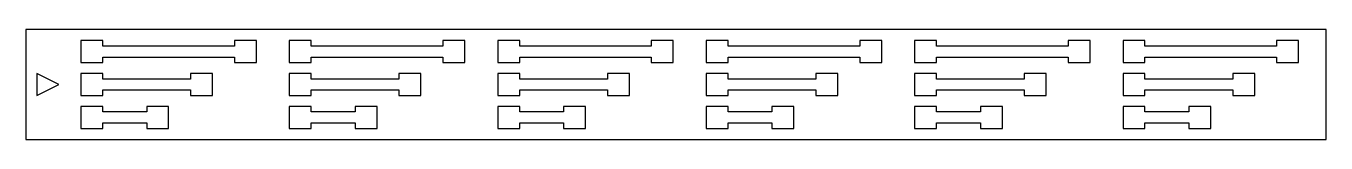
# Model space of a CAD drawing. Header units: millimetres. Extents: x 0 to 237, y 0 to 20.
import ezdxf

# ---------------------------------------------------------------- set-up
doc = ezdxf.new("R2010")
doc.units = ezdxf.units.MM
for name, color, linetype in [('CELL_BLUE', 5, 'Continuous'), ('CELL_CYAN', 4, 'Continuous'), ('CELL_GREEN', 3, 'Continuous'), ('CELL_MAGENTA', 6, 'Continuous'), ('CELL_RED', 1, 'Continuous'), ('CELL_YELLOW', 2, 'Continuous'), ('OUTLINE_CUT', 7, 'Continuous')]:
    doc.layers.add(name, color=color, linetype=linetype)

msp = doc.modelspace()

# ---------------------------------------------------------------- linework, layer by layer
at = {"layer": 'CELL_BLUE'}
for points in [[(162, 14), (166, 14), (166, 15), (190, 15), (190, 14), (194, 14), (194, 18), (190, 18), (190, 17), (166, 17), (166, 18), (162, 18)], [(162, 8), (166, 8), (166, 9), (182, 9), (182, 8), (186, 8), (186, 12), (182, 12), (182, 11), (166, 11), (166, 12), (162, 12)], [(162, 2), (166, 2), (166, 3), (174, 3), (174, 2), (178, 2), (178, 6), (174, 6), (174, 5), (166, 5), (166, 6), (162, 6)]]:
    msp.add_lwpolyline(points, close=True, dxfattribs=at)
at = {"layer": 'CELL_CYAN'}
for points in [[(124, 14), (128, 14), (128, 15), (152, 15), (152, 14), (156, 14), (156, 18), (152, 18), (152, 17), (128, 17), (128, 18), (124, 18)], [(124, 8), (128, 8), (128, 9), (144, 9), (144, 8), (148, 8), (148, 12), (144, 12), (144, 11), (128, 11), (128, 12), (124, 12)], [(124, 2), (128, 2), (128, 3), (136, 3), (136, 2), (140, 2), (140, 6), (136, 6), (136, 5), (128, 5), (128, 6), (124, 6)]]:
    msp.add_lwpolyline(points, close=True, dxfattribs=at)
at = {"layer": 'CELL_GREEN'}
for points in [[(86, 14), (90, 14), (90, 15), (114, 15), (114, 14), (118, 14), (118, 18), (114, 18), (114, 17), (90, 17), (90, 18), (86, 18)], [(86, 8), (90, 8), (90, 9), (106, 9), (106, 8), (110, 8), (110, 12), (106, 12), (106, 11), (90, 11), (90, 12), (86, 12)], [(86, 2), (90, 2), (90, 3), (98, 3), (98, 2), (102, 2), (102, 6), (98, 6), (98, 5), (90, 5), (90, 6), (86, 6)]]:
    msp.add_lwpolyline(points, close=True, dxfattribs=at)
at = {"layer": 'CELL_MAGENTA'}
for points in [[(200, 14), (204, 14), (204, 15), (228, 15), (228, 14), (232, 14), (232, 18), (228, 18), (228, 17), (204, 17), (204, 18), (200, 18)], [(200, 8), (204, 8), (204, 9), (220, 9), (220, 8), (224, 8), (224, 12), (220, 12), (220, 11), (204, 11), (204, 12), (200, 12)], [(200, 2), (204, 2), (204, 3), (212, 3), (212, 2), (216, 2), (216, 6), (212, 6), (212, 5), (204, 5), (204, 6), (200, 6)]]:
    msp.add_lwpolyline(points, close=True, dxfattribs=at)
at = {"layer": 'CELL_RED'}
for points in [[(10, 14), (14, 14), (14, 15), (38, 15), (38, 14), (42, 14), (42, 18), (38, 18), (38, 17), (14, 17), (14, 18), (10, 18)], [(10, 8), (14, 8), (14, 9), (30, 9), (30, 8), (34, 8), (34, 12), (30, 12), (30, 11), (14, 11), (14, 12), (10, 12)], [(10, 2), (14, 2), (14, 3), (22, 3), (22, 2), (26, 2), (26, 6), (22, 6), (22, 5), (14, 5), (14, 6), (10, 6)]]:
    msp.add_lwpolyline(points, close=True, dxfattribs=at)
at = {"layer": 'CELL_YELLOW'}
for points in [[(48, 14), (52, 14), (52, 15), (76, 15), (76, 14), (80, 14), (80, 18), (76, 18), (76, 17), (52, 17), (52, 18), (48, 18)], [(48, 8), (52, 8), (52, 9), (68, 9), (68, 8), (72, 8), (72, 12), (68, 12), (68, 11), (52, 11), (52, 12), (48, 12)], [(48, 2), (52, 2), (52, 3), (60, 3), (60, 2), (64, 2), (64, 6), (60, 6), (60, 5), (52, 5), (52, 6), (48, 6)]]:
    msp.add_lwpolyline(points, close=True, dxfattribs=at)
at = {"layer": 'OUTLINE_CUT'}
for points in [[(0, 0), (237, 0), (237, 20), (0, 20)], [(2, 8), (6, 10), (2, 12)]]:
    msp.add_lwpolyline(points, close=True, dxfattribs=at)

doc.saveas('drawing.dxf')
